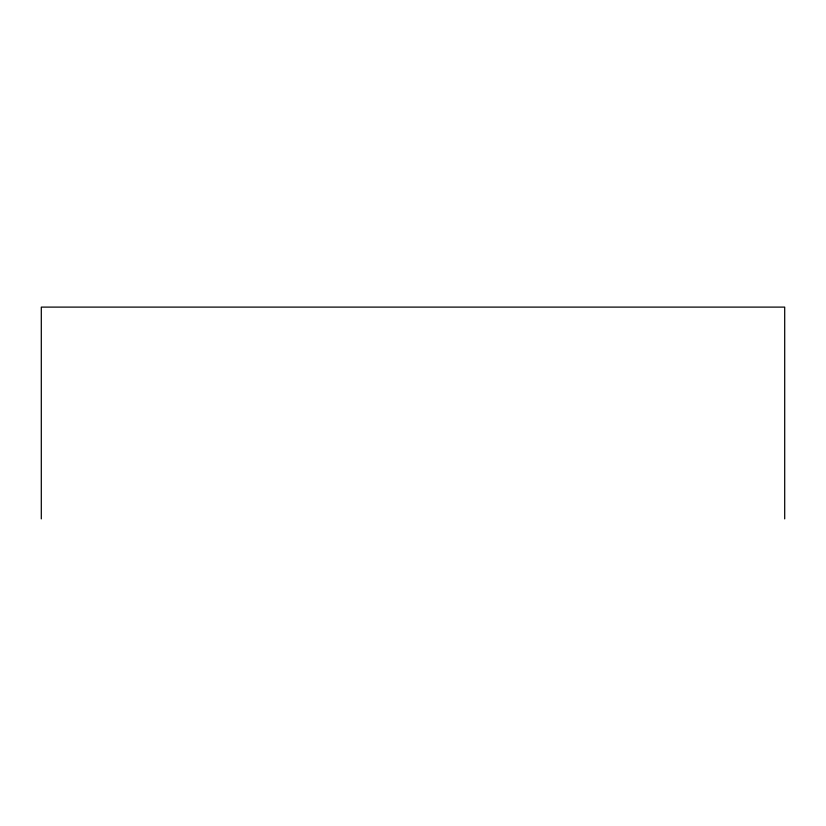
<?xml version="1.0" encoding="UTF-8"?>
<svg xmlns="http://www.w3.org/2000/svg" width="826" height="826" viewBox="0 0 826 826"><rect width="100%" height="100%" fill="white"/><g stroke="black" fill="none" stroke-linecap="round" stroke-linejoin="round"><path stroke-width="1.24" d="M784.7 518.893L784.7 307.107L41.3 307.107L41.3 518.893"/></g></svg>
